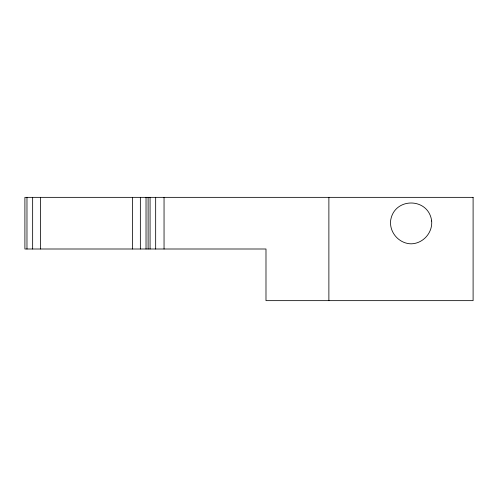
<?xml version="1.0" encoding="UTF-8"?>
<svg xmlns="http://www.w3.org/2000/svg" width="498" height="498" viewBox="0 0 498 498"><rect width="100%" height="100%" fill="white"/><g stroke="black" fill="none" stroke-linecap="round" stroke-linejoin="round"><path stroke-width="0.75" d="M328.879 197.351L328.879 300.649M164.047 197.351L164.047 249M155.669 197.351L155.669 249M150.072 197.351L150.072 249M148.105 197.351L148.105 249M146.032 197.351L146.032 249M140.355 197.351L140.355 249M132.611 197.351L132.611 249M40.394 197.351L40.394 249M32.65 197.351L32.65 249M26.973 197.351L26.973 249M431.666 221.019C432.669 232.871 423.014 243.59 411.124 243.833C399.228 243.59 389.573 232.871 390.575 221.019C393.632 197.003 428.616 197.003 431.666 221.019M473.1 197.351L24.9 197.351L24.9 249L265.988 249L265.988 300.649L473.1 300.649L473.1 197.351"/></g></svg>
